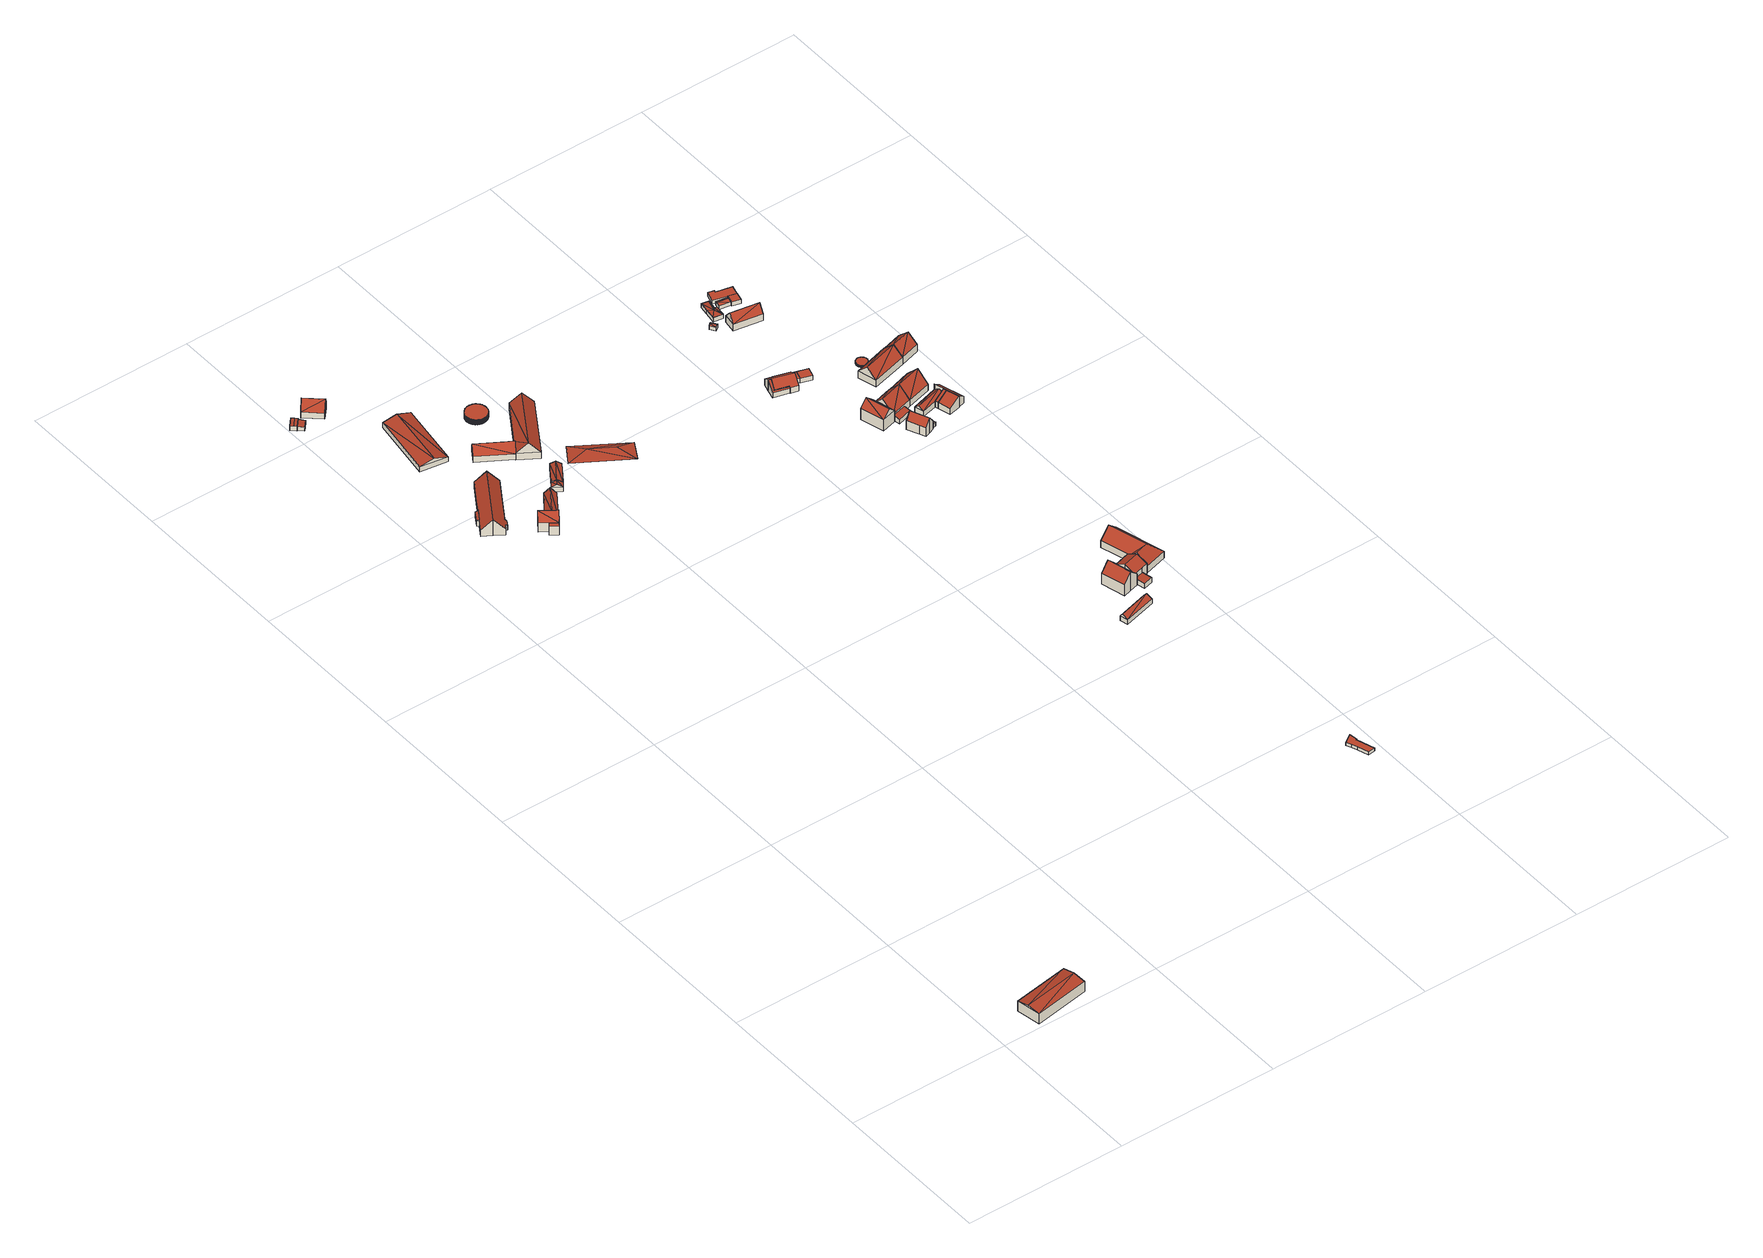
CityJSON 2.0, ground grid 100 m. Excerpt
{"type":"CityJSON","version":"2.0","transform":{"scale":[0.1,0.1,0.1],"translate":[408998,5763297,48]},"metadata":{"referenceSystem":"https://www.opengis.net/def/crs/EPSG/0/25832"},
"CityObjects":{
"building1":{"type":"Building","attributes":{"Gemeindeschluessel":"05515000","Geometrietyp2DReferenz":"3000","function":"31001_2000","roofType":"3100","measuredHeight":8.34},"address":[{"country":"Germany","locality":"Münster","thoroughfareNumber":"18","thoroughfareName":"Hessenweg"}],"geometry":[{"type":"Solid","lod":"2","boundaries":[[[[0,1,2,3]],[[4,5,1,0]],[[6,7,5,4]],[[3,2,7,6]],[[0,8,4]],[[6,9,3]],[[0,3,9]],[[9,8,0]],[[8,9,6]],[[6,4,8]],[[1,5,7,2]]]],"semantics":{"surfaces":[{"type":"WallSurface"},{"type":"RoofSurface"},{"type":"GroundSurface"}],"values":[[0,0,0,0,0,0,1,1,1,1,2]]}}]},
"building2":{"type":"Building","attributes":{"Gemeindeschluessel":"05515000","Geometrietyp2DReferenz":"3000","function":"31001_2460","roofType":"3100","measuredHeight":3.26},"geometry":[{"type":"Solid","lod":"2","boundaries":[[[[10,11,12,13]],[[14,15,11,10]],[[16,17,15,14]],[[13,12,17,16]],[[10,18,14]],[[16,19,13]],[[13,19,18,10]],[[14,18,19,16]],[[11,15,17,12]]]],"semantics":{"surfaces":[{"type":"WallSurface"},{"type":"RoofSurface"},{"type":"GroundSurface"}],"values":[[0,0,0,0,0,0,1,1,2]]}}]},
"building3":{"type":"Building","attributes":{"Gemeindeschluessel":"05515000","Geometrietyp2DReferenz":"3000","function":"51009_1610","roofType":"2100","measuredHeight":2.88},"geometry":[{"type":"Solid","lod":"2","boundaries":[[[[20,21,22,23]],[[24,25,21,20]],[[26,27,25,24]],[[23,22,27,26]],[[24,20,23,26]],[[21,25,27,22]]]],"semantics":{"surfaces":[{"type":"WallSurface"},{"type":"RoofSurface"},{"type":"GroundSurface"}],"values":[[0,0,0,0,1,2]]}}]},
"building4":{"type":"Building","attributes":{"Gemeindeschluessel":"05515000","Geometrietyp2DReferenz":"3000","function":"31001_1000"},"address":[{"country":"Germany","locality":"Münster","thoroughfareNumber":"43","thoroughfareName":"Overeskenhoek"}],"children":["building4-1","building4-2"]},
"building4-1":{"type":"BuildingPart","attributes":{"roofType":"2100","measuredHeight":4.14},"parents":["building4"],"geometry":[{"type":"Solid","lod":"2","boundaries":[[[[28,29,30,31,32]],[[33,34,29,28]],[[35,36,34,33]],[[37,36,35]],[[33,28,32,35]],[[30,29,34,36]],[[37,35,32,31]],[[30,36,37,31]]]],"semantics":{"surfaces":[{"type":"WallSurface"},{"type":"RoofSurface"},{"type":"GroundSurface"},{"type":"ClosureSurface"}],"values":[[0,0,0,0,1,2,0,3]]}}]},
"building4-2":{"type":"BuildingPart","attributes":{"roofType":"3100","measuredHeight":10.76},"parents":["building4"],"geometry":[{"type":"Solid","lod":"2","boundaries":[[[[38,39,40,41]],[[42,43,39,38]],[[44,45,43,42]],[[46,47,45,44]],[[48,49,47,46]],[[50,51,49,48]],[[52,53,51,50]],[[31,30,53,52]],[[54,36,37]],[[55,56,36,54]],[[57,58,56,55]],[[59,60,58,57]],[[61,62,60,59]],[[63,64,62,61]],[[41,40,64,63]],[[57,55,54,37,31,52,50,48,59]],[[46,44,42,38,41,63,61,59,48]],[[39,43,45,47,49,51,53,30,36,56,58,60,62,64,40]],[[36,30,31,37]]]],"semantics":{"surfaces":[{"type":"WallSurface"},{"type":"RoofSurface"},{"type":"GroundSurface"},{"type":"ClosureSurface"}],"values":[[0,0,0,0,0,0,0,0,0,0,0,0,0,0,0,1,1,2,3]]}}]},
"building5":{"type":"Building","attributes":{"Gemeindeschluessel":"05515000","Geometrietyp2DReferenz":"3000","function":"31001_2460","roofType":"1000","measuredHeight":5.88},"geometry":[{"type":"Solid","lod":"2","boundaries":[[[[65,66,67,68]],[[69,70,66,65]],[[71,72,70,69]],[[68,67,72,71]],[[69,65,68,71]],[[66,70,72,67]]]],"semantics":{"surfaces":[{"type":"WallSurface"},{"type":"RoofSurface"},{"type":"GroundSurface"}],"values":[[0,0,0,0,1,2]]}}]},
"building6":{"type":"Building","attributes":{"Gemeindeschluessel":"05515000","Geometrietyp2DReferenz":"3000","function":"31001_1000","roofType":"3100","measuredHeight":10.22},"address":[{"country":"Germany","locality":"Münster","thoroughfareNumber":"55","thoroughfareName":"Overeskenhoek"}],"geometry":[{"type":"Solid","lod":"2","boundaries":[[[[73,74,75,76]],[[77,78,74,73]],[[79,80,78,77]],[[76,75,80,79]],[[73,81,77]],[[79,82,76]],[[82,81,73]],[[73,76,82]],[[81,82,79]],[[79,77,81]],[[74,78,80,75]]]],"semantics":{"surfaces":[{"type":"WallSurface"},{"type":"RoofSurface"},{"type":"GroundSurface"}],"values":[[0,0,0,0,0,0,1,1,1,1,2]]}}]},
"building7":{"type":"Building","attributes":{"Gemeindeschluessel":"05515000","Geometrietyp2DReferenz":"3000","function":"31001_1000"},"address":[{"country":"Germany","locality":"Münster","thoroughfareNumber":"43a","thoroughfareName":"Overeskenhoek"},{"country":"Germany","locality":"Münster","thoroughfareNumber":"43b","thoroughfareName":"Overeskenhoek"}],"children":["building7-1","building7-2"]},
"building7-1":{"type":"BuildingPart","attributes":{"roofType":"3100","measuredHeight":6.66},"parents":["building7"],"geometry":[{"type":"Solid","lod":"2","boundaries":[[[[83,84,85,86]],[[87,88,84,83]],[[89,90,88,87]],[[83,91,87]],[[92,91,83]],[[83,86,93,92]],[[89,87,91]],[[91,92,94,89]],[[84,88,90,85]],[[90,89,86,85]],[[92,93,94]],[[94,93,86,89]]]],"semantics":{"surfaces":[{"type":"WallSurface"},{"type":"RoofSurface"},{"type":"GroundSurface"},{"type":"ClosureSurface"}],"values":[[0,0,0,0,1,1,1,1,2,3,0,3]]}}]},
"building7-2":{"type":"BuildingPart","attributes":{"roofType":"3100","measuredHeight":10.66},"parents":["building7"],"geometry":[{"type":"Solid","lod":"2","boundaries":[[[[95,96,90,89,97]],[[98,66,96,95]],[[99,67,66,98]],[[100,101,67,99]],[[102,103,101,100]],[[104,86,85,103,102]],[[105,97,94,93,104,102]],[[102,106,105]],[[95,105,106]],[[100,99,98,95,106]],[[105,95,97]],[[102,100,106]],[[90,96,66,67,101,103,85]],[[94,97,89]],[[104,93,86]],[[90,85,86,89]],[[86,93,94,89]]]],"semantics":{"surfaces":[{"type":"WallSurface"},{"type":"RoofSurface"},{"type":"GroundSurface"},{"type":"ClosureSurface"}],"values":[[0,0,0,0,0,0,1,1,1,1,0,0,2,0,0,3,3]]}}]},
"building8":{"type":"Building","attributes":{"Gemeindeschluessel":"05515000","Geometrietyp2DReferenz":"3000","function":"31001_2700","roofType":"3100","measuredHeight":5.58},"geometry":[{"type":"Solid","lod":"2","boundaries":[[[[107,108,109,110]],[[111,112,108,107]],[[113,114,112,111]],[[110,109,114,113]],[[107,115,111]],[[113,116,110]],[[116,115,107]],[[107,110,116]],[[113,111,115]],[[115,116,113]],[[108,112,114,109]]]],"semantics":{"surfaces":[{"type":"WallSurface"},{"type":"RoofSurface"},{"type":"GroundSurface"}],"values":[[0,0,0,0,0,0,1,1,1,1,2]]}}]},
"building9":{"type":"Building","attributes":{"Gemeindeschluessel":"05515000","Geometrietyp2DReferenz":"3000","function":"31001_2000","roofType":"3100","measuredHeight":4.91},"geometry":[{"type":"Solid","lod":"2","boundaries":[[[[117,118,119,120]],[[121,122,118,117]],[[123,124,122,121]],[[120,119,124,123]],[[117,125,121]],[[123,126,120]],[[117,120,126]],[[126,125,117]],[[125,126,123]],[[123,121,125]],[[118,122,124,119]]]],"semantics":{"surfaces":[{"type":"WallSurface"},{"type":"RoofSurface"},{"type":"GroundSurface"}],"values":[[0,0,0,0,0,0,1,1,1,1,2]]}}]},
"building10":{"type":"Building","attributes":{"Gemeindeschluessel":"05515000","Geometrietyp2DReferenz":"3000","function":"31001_2700","roofType":"3100","measuredHeight":8.79},"geometry":[{"type":"Solid","lod":"2","boundaries":[[[[127,128,129,130]],[[131,132,128,127]],[[133,134,132,131]],[[130,129,134,133]],[[127,135,131]],[[133,136,130]],[[130,136,135]],[[135,127,130]],[[136,133,131]],[[131,135,136]],[[128,132,134,129]]]],"semantics":{"surfaces":[{"type":"WallSurface"},{"type":"RoofSurface"},{"type":"GroundSurface"}],"values":[[0,0,0,0,0,0,1,1,1,1,2]]}}]},
"building11":{"type":"Building","attributes":{"Gemeindeschluessel":"05515000","Geometrietyp2DReferenz":"3000","function":"51009_1610","roofType":"3100","measuredHeight":4.88},"geometry":[{"type":"Solid","lod":"2","boundaries":[[[[137,138,124,123]],[[139,140,138,137]],[[120,119,140,139]],[[123,124,119,120]],[[137,141,139]],[[120,126,123]],[[126,141,137]],[[137,123,126]],[[120,139,141]],[[141,126,120]],[[138,140,119,124]]]],"semantics":{"surfaces":[{"type":"WallSurface"},{"type":"RoofSurface"},{"type":"GroundSurface"}],"values":[[0,0,0,0,0,0,1,1,1,1,2]]}}]},
"building12":{"type":"Building","attributes":{"Gemeindeschluessel":"05515000","Geometrietyp2DReferenz":"3000","function":"51003_1201","roofType":"1000","measuredHeight":3.4},"geometry":[{"type":"Solid","lod":"2","boundaries":[[[[142,143,144,145]],[[146,147,143,142]],[[148,149,147,146]],[[150,151,149,148]],[[152,153,151,150]],[[154,155,153,152]],[[156,157,155,154]],[[158,159,157,156]],[[160,161,159,158]],[[162,163,161,160]],[[164,165,163,162]],[[166,167,165,164]],[[168,169,167,166]],[[170,171,169,168]],[[172,173,171,170]],[[174,175,173,172]],[[176,177,175,174]],[[178,179,177,176]],[[180,181,179,178]],[[182,183,181,180]],[[184,185,183,182]],[[186,187,185,184]],[[188,189,187,186]],[[190,191,189,188]],[[192,193,191,190]],[[194,195,193,192]],[[196,197,195,194]],[[198,199,197,196]],[[200,201,199,198]],[[202,203,201,200]],[[204,205,203,202]],[[206,207,205,204]],[[208,209,207,206]],[[210,211,209,208]],[[212,213,211,210]],[[214,215,213,212]],[[216,217,215,214]],[[218,219,217,216]],[[220,221,219,218]],[[222,223,221,220]],[[224,225,223,222]],[[226,227,225,224]],[[228,229,227,226]],[[230,231,229,228]],[[232,233,231,230]],[[234,235,233,232]],[[236,237,235,234]],[[238,239,237,236]],[[240,241,239,238]],[[242,243,241,240]],[[244,245,243,242]],[[246,247,245,244]],[[248,249,247,246]],[[250,251,249,248]],[[252,253,251,250]],[[254,255,253,252]],[[256,257,255,254]],[[258,259,257,256]],[[260,261,259,258]],[[262,263,261,260]],[[264,265,263,262]],[[266,267,265,264]],[[268,269,267,266]],[[270,271,269,268]],[[272,273,271,270]],[[274,275,273,272]],[[276,277,275,274]],[[278,279,277,276]],[[280,281,279,278]],[[282,283,281,280]],[[284,285,283,282]],[[286,287,285,284]],[[288,289,287,286]],[[290,291,289,288]],[[292,293,291,290]],[[294,295,293,292]],[[296,297,295,294]],[[298,299,297,296]],[[300,301,299,298]],[[145,144,301,300]],[[298,296,294,292,290,288,286,284,282,280,278,276,274,272,270,268,266,264,262,260,258,256,254,252,250,248,246,244,242,240,238,236,234,232,230,228,226,224,222,220,218,216,214,212,210,208,206,204,202,200,198,196,194,192,190,188,186,184,182,180,178,176,174,172,170,168,166,164,162,160,158,156,154,152,150,148,146,142,145,300]],[[143,147,149,151,153,155,157,159,161,163,165,167,169,171,173,175,177,179,181,183,185,187,189,191,193,195,197,199,201,203,205,207,209,211,213,215,217,219,221,223,225,227,229,231,233,235,237,239,241,243,245,247,249,251,253,255,257,259,261,263,265,267,269,271,273,275,277,279,281,283,285,287,289,291,293,295,297,299,301,144]]]],"semantics":{"surfaces":[{"type":"WallSurface"},{"type":"RoofSurface"},{"type":"GroundSurface"}],"values":[[0,0,0,0,0,0,0,0,0,0,0,0,0,0,0,0,0,0,0,0,0,0,0,0,0,0,0,0,0,0,0,0,0,0,0,0,0,0,0,0,0,0,0,0,0,0,0,0,0,0,0,0,0,0,0,0,0,0,0,0,0,0,0,0,0,0,0,0,0,0,0,0,0,0,0,0,0,0,0,0,1,2]]}}]},
"building13":{"type":"Building","attributes":{"Gemeindeschluessel":"05515000","Geometrietyp2DReferenz":"3000","function":"31001_2700","roofType":"5000","measuredHeight":11.11},"geometry":[{"type":"Solid","lod":"2","boundaries":[[[[302,303,304,305]],[[306,307,303,302]],[[308,309,307,306]],[[310,311,309,308]],[[305,304,311,310]],[[308,312,313,310]],[[313,312,306]],[[313,306,302]],[[302,305,313]],[[306,312,308]],[[310,313,305]],[[303,307,309,311,304]]]],"semantics":{"surfaces":[{"type":"WallSurface"},{"type":"RoofSurface"},{"type":"GroundSurface"}],"values":[[0,0,0,0,0,1,1,1,1,0,0,2]]}}]},
"building14":{"type":"Building","attributes":{"Gemeindeschluessel":"05515000","Geometrietyp2DReferenz":"3000","function":"51003_1201","roofType":"3200","measuredHeight":1.59},"geometry":[{"type":"Solid","lod":"2","boundaries":[[[[314,315,316,317]],[[318,319,315,314]],[[320,321,319,318]],[[317,316,321,320]],[[314,322,318]],[[320,323,317]],[[323,322,314]],[[314,317,323]],[[318,322,323]],[[323,320,318]],[[315,319,321,316]]]],"semantics":{"surfaces":[{"type":"WallSurface"},{"type":"RoofSurface"},{"type":"GroundSurface"}],"values":[[0,0,0,0,1,1,1,1,1,1,2]]}}]},
"building15":{"type":"Building","attributes":{"Gemeindeschluessel":"05515000","Geometrietyp2DReferenz":"3000","function":"31001_1310","roofType":"1000","measuredHeight":2.1},"geometry":[{"type":"Solid","lod":"2","boundaries":[[[[324,325,326,327]],[[328,329,325,324]],[[330,331,329,328]],[[332,333,331,330]],[[334,335,333,332]],[[336,337,335,334]],[[338,339,337,336]],[[327,326,339,338]],[[336,334,332,330,328,324,327,338]],[[325,329,331,333,335,337,339,326]]]],"semantics":{"surfaces":[{"type":"WallSurface"},{"type":"RoofSurface"},{"type":"GroundSurface"}],"values":[[0,0,0,0,0,0,0,0,1,2]]}}]},
"building16":{"type":"Building","attributes":{"Gemeindeschluessel":"05515000","Geometrietyp2DReferenz":"3000","function":"31001_2700","roofType":"3100","measuredHeight":5.01},"geometry":[{"type":"Solid","lod":"2","boundaries":[[[[340,341,342,343]],[[344,345,341,340]],[[346,347,345,344]],[[343,342,347,346]],[[340,348,344]],[[346,349,343]],[[349,348,340]],[[340,343,349]],[[346,344,348]],[[348,349,346]],[[341,345,347,342]]]],"semantics":{"surfaces":[{"type":"WallSurface"},{"type":"RoofSurface"},{"type":"GroundSurface"}],"values":[[0,0,0,0,0,0,1,1,1,1,2]]}}]},
"building17":{"type":"Building","attributes":{"name":"Bußmann","Gemeindeschluessel":"05515000","Geometrietyp2DReferenz":"3000","function":"31001_1100"},"address":[{"country":"Germany","locality":"Münster","thoroughfareNumber":"529","thoroughfareName":"Schifffahrter Damm"}],"children":["building17-1","building17-2"]},
"building17-1":{"type":"BuildingPart","attributes":{"roofType":"3100","measuredHeight":10.24},"parents":["building17"],"geometry":[{"type":"Solid","lod":"2","boundaries":[[[[350,351,352,353]],[[354,355,351,350]],[[356,357,355,354]],[[358,359,357,356]],[[353,352,360,361]],[[362,358,356,354,350,363]],[[353,361,364,363,350]],[[351,355,357,359,365,360,352]],[[362,363,366]],[[359,358,362,366,365]],[[366,363,364]],[[366,364,361,360,365]]]],"semantics":{"surfaces":[{"type":"WallSurface"},{"type":"RoofSurface"},{"type":"GroundSurface"},{"type":"ClosureSurface"}],"values":[[0,0,0,0,0,1,1,2,0,3,0,3]]}}]},
"building17-2":{"type":"BuildingPart","attributes":{"roofType":"3100","measuredHeight":12.91},"parents":["building17"],"geometry":[{"type":"Solid","lod":"2","boundaries":[[[[359,358,367]],[[368,369,359,367]],[[370,371,369,368]],[[372,373,371,370]],[[374,375,373,372]],[[376,377,375,374]],[[378,379,377,376]],[[380,360,379,378]],[[361,360,380]],[[374,372,370,376]],[[368,367,362,366,364,380,378,376,370]],[[365,359,369,371,373,375,377,379,360]],[[361,380,364]],[[362,367,358]],[[365,366,362,358,359]],[[360,361,364,366,365]]]],"semantics":{"surfaces":[{"type":"WallSurface"},{"type":"RoofSurface"},{"type":"GroundSurface"},{"type":"ClosureSurface"}],"values":[[0,0,0,0,0,0,0,0,0,1,1,2,0,0,3,3]]}}]},
"building18":{"type":"Building","attributes":{"Gemeindeschluessel":"05515000","Geometrietyp2DReferenz":"3000","function":"51009_1610","roofType":"2100","measuredHeight":3.83},"geometry":[{"type":"Solid","lod":"2","boundaries":[[[[381,382,383,384]],[[385,386,382,381]],[[387,388,386,385]],[[389,390,388,387]],[[384,383,390,389]],[[387,385,381,384,389]],[[382,386,388,390,383]]]],"semantics":{"surfaces":[{"type":"WallSurface"},{"type":"RoofSurface"},{"type":"GroundSurface"}],"values":[[0,0,0,0,0,1,2]]}}]},
"building19":{"type":"Building","attributes":{"Gemeindeschluessel":"05515000","Geometrietyp2DReferenz":"3000","function":"51009_1610","roofType":"2100","measuredHeight":7.76},"geometry":[{"type":"Solid","lod":"2","boundaries":[[[[391,392,393,394]],[[395,396,392,391]],[[397,398,396,395]],[[399,400,398,397]],[[401,402,400,399]],[[394,393,402,401]],[[399,397,395,391,394,401]],[[392,396,398,400,402,393]]]],"semantics":{"surfaces":[{"type":"WallSurface"},{"type":"RoofSurface"},{"type":"GroundSurface"}],"values":[[0,0,0,0,0,0,1,2]]}}]},
"building20":{"type":"Building","attributes":{"Gemeindeschluessel":"05515000","Geometrietyp2DReferenz":"3000","function":"31001_1000","roofType":"3100","measuredHeight":7.79},"address":[{"country":"Germany","locality":"Münster","thoroughfareNumber":"31","thoroughfareName":"Overeskenhoek"}],"geometry":[{"type":"Solid","lod":"2","boundaries":[[[[403,404,405,406]],[[407,408,404,403]],[[409,410,408,407]],[[411,412,410,409]],[[413,414,412,411]],[[415,416,414,413]],[[417,418,416,415]],[[419,420,418,417]],[[421,422,420,419]],[[423,424,422,421]],[[406,405,424,423]],[[417,415,413,411,409,419]],[[407,403,406,423,421,419,409]],[[404,408,410,412,414,416,418,420,422,424,405]]]],"semantics":{"surfaces":[{"type":"WallSurface"},{"type":"RoofSurface"},{"type":"GroundSurface"}],"values":[[0,0,0,0,0,0,0,0,0,0,0,1,1,2]]}}]},
"building21":{"type":"Building","attributes":{"Gemeindeschluessel":"05515000","Geometrietyp2DReferenz":"3000","function":"31001_2700","roofType":"5000","measuredHeight":11.13},"geometry":[{"type":"Solid","lod":"2","boundaries":[[[[425,426,427,428]],[[429,430,426,425]],[[431,432,430,429]],[[433,434,432,431]],[[435,436,434,433]],[[428,427,436,435]],[[437,438,435,433,439]],[[439,433,431,440]],[[431,429,440]],[[439,440,429,425,437]],[[437,425,428,438]],[[428,435,438]],[[426,430,432,434,436,427]]]],"semantics":{"surfaces":[{"type":"WallSurface"},{"type":"RoofSurface"},{"type":"GroundSurface"}],"values":[[0,0,0,0,0,0,1,1,0,1,1,0,2]]}}]},
"building22":{"type":"Building","attributes":{"Gemeindeschluessel":"05515000","Geometrietyp2DReferenz":"3000","function":"51009_1610","roofType":"1000","measuredHeight":3.04},"geometry":[{"type":"Solid","lod":"2","boundaries":[[[[441,420,442,443]],[[444,445,420,441]],[[446,447,445,444]],[[443,442,447,446]],[[444,441,443,446]],[[420,445,447,442]]]],"semantics":{"surfaces":[{"type":"WallSurface"},{"type":"RoofSurface"},{"type":"GroundSurface"}],"values":[[0,0,0,0,1,2]]}}]},
"building23":{"type":"Building","attributes":{"Gemeindeschluessel":"05515000","Geometrietyp2DReferenz":"3000","function":"31001_2460","roofType":"1000","measuredHeight":3.02},"geometry":[{"type":"Solid","lod":"2","boundaries":[[[[448,449,450,451]],[[446,447,449,448]],[[452,453,447,446]],[[451,450,453,452]],[[446,448,451,452]],[[449,447,453,450]]]],"semantics":{"surfaces":[{"type":"WallSurface"},{"type":"RoofSurface"},{"type":"GroundSurface"}],"values":[[0,0,0,0,1,2]]}}]},
"building24":{"type":"Building","attributes":{"Gemeindeschluessel":"05515000","Geometrietyp2DReferenz":"3000","function":"31001_1000"},"address":[{"country":"Germany","locality":"Münster","thoroughfareNumber":"27","thoroughfareName":"Overeskenhoek"}],"children":["building24-1","building24-2"]},
"building24-1":{"type":"BuildingPart","attributes":{"roofType":"3100","measuredHeight":11.74},"parents":["building24"],"geometry":[{"type":"Solid","lod":"2","boundaries":[[[[454,455,456,457]],[[458,459,460,455,454]],[[461,462,463,464,465]],[[466,467,462,461]],[[457,456,467,466]],[[468,469,466]],[[469,457,466]],[[461,465,470,471,458,454,468]],[[469,468,454]],[[468,466,461]],[[469,454,457]],[[455,460,463,462,467,456]],[[470,465,464]],[[458,471,459]],[[463,460,459,464]],[[459,471,470,464]]]],"semantics":{"surfaces":[{"type":"WallSurface"},{"type":"RoofSurface"},{"type":"GroundSurface"},{"type":"ClosureSurface"}],"values":[[0,0,0,0,0,1,1,1,1,0,0,2,0,0,3,3]]}}]},
"building24-2":{"type":"BuildingPart","attributes":{"roofType":"3100","measuredHeight":11.62},"parents":["building24"],"geometry":[{"type":"Solid","lod":"2","boundaries":[[[[464,463,472,473]],[[474,475,460,459]],[[473,472,475,474]],[[474,476,473]],[[476,477,470,464]],[[464,473,476]],[[477,476,474]],[[474,459,471,477]],[[463,460,475,472]],[[463,464,459,460]],[[471,470,477]],[[471,459,464,470]]]],"semantics":{"surfaces":[{"type":"WallSurface"},{"type":"RoofSurface"},{"type":"GroundSurface"},{"type":"ClosureSurface"}],"values":[[0,0,0,0,1,1,1,1,2,3,0,3]]}}]},
"building25":{"type":"Building","attributes":{"Gemeindeschluessel":"05515000","Geometrietyp2DReferenz":"3000","function":"31001_2700","roofType":"3100","measuredHeight":3.28},"geometry":[{"type":"Solid","lod":"2","boundaries":[[[[478,479,480,481]],[[482,483,479,478]],[[484,485,483,482]],[[481,480,485,484]],[[478,486,482]],[[484,487,481]],[[481,487,486]],[[486,478,481]],[[487,484,482]],[[482,486,487]],[[479,483,485,480]]]],"semantics":{"surfaces":[{"type":"WallSurface"},{"type":"RoofSurface"},{"type":"GroundSurface"}],"values":[[0,0,0,0,0,0,1,1,1,1,2]]}}]},
"building26":{"type":"Building","attributes":{"Gemeindeschluessel":"05515000","Geometrietyp2DReferenz":"3000","function":"51009_1610","roofType":"2100","measuredHeight":3.88},"geometry":[{"type":"Solid","lod":"2","boundaries":[[[[488,489,490,491]],[[492,493,489,488]],[[494,495,493,492]],[[496,497,495,494]],[[491,490,497,496]],[[494,492,488,491,496]],[[489,493,495,497,490]]]],"semantics":{"surfaces":[{"type":"WallSurface"},{"type":"RoofSurface"},{"type":"GroundSurface"}],"values":[[0,0,0,0,0,1,2]]}}]},
"building27":{"type":"Building","attributes":{"Gemeindeschluessel":"05515000","Geometrietyp2DReferenz":"3000","function":"31001_1000"},"address":[{"country":"Germany","locality":"Münster","thoroughfareNumber":"25","thoroughfareName":"Overeskenhoek"}],"children":["building27-1","building27-2"]},
"building27-1":{"type":"BuildingPart","attributes":{"roofType":"3100","measuredHeight":10.48},"parents":["building27"],"geometry":[{"type":"Solid","lod":"2","boundaries":[[[[498,499,500,501]],[[502,503,499,498]],[[504,505,503,502]],[[506,507,508,505,504]],[[509,510,511,512,513]],[[514,515,510,509]],[[501,500,515,514]],[[513,506,504,502,509]],[[498,501,514,509,502]],[[499,503,505,508,511,510,515,500]],[[512,507,506,513]],[[511,508,507,512]]]],"semantics":{"surfaces":[{"type":"WallSurface"},{"type":"RoofSurface"},{"type":"GroundSurface"},{"type":"ClosureSurface"}],"values":[[0,0,0,0,0,0,0,1,1,2,0,3]]}}]},
"building27-2":{"type":"BuildingPart","attributes":{"roofType":"3100","measuredHeight":3.29},"parents":["building27"],"geometry":[{"type":"Solid","lod":"2","boundaries":[[[[516,517,518,519]],[[520,521,517,516]],[[522,523,521,520]],[[524,525,523,522]],[[526,527,525,524]],[[512,511,527,526]],[[519,518,508,507]],[[524,522,520,516,519,526]],[[507,512,526,519]],[[517,521,523,525,527,511,508,518]],[[511,512,507,508]]]],"semantics":{"surfaces":[{"type":"WallSurface"},{"type":"RoofSurface"},{"type":"GroundSurface"},{"type":"ClosureSurface"}],"values":[[0,0,0,0,0,0,0,1,1,2,3]]}}]},
"building28":{"type":"Building","attributes":{"Gemeindeschluessel":"05515000","Geometrietyp2DReferenz":"3000","function":"31001_2460","roofType":"5000","measuredHeight":3.75},"geometry":[{"type":"Solid","lod":"2","boundaries":[[[[528,529,530,531]],[[532,533,529,528]],[[534,535,533,532]],[[536,537,535,534]],[[538,539,537,536]],[[540,541,539,538]],[[542,543,541,540]],[[531,530,543,542]],[[544,545,536]],[[536,534,544]],[[544,538,545]],[[546,540,538]],[[538,544,546]],[[542,546,544]],[[542,544,547]],[[547,531,542]],[[532,528,534]],[[544,534,528]],[[528,547,544]],[[536,545,538]],[[531,547,528]],[[540,546,542]],[[529,533,535,537,539,541,543,530]]]],"semantics":{"surfaces":[{"type":"WallSurface"},{"type":"RoofSurface"},{"type":"GroundSurface"}],"values":[[0,0,0,0,0,0,0,0,1,1,1,1,1,1,1,1,1,1,1,0,0,0,2]]}}]},
"building29":{"type":"Building","attributes":{"Gemeindeschluessel":"05515000","Geometrietyp2DReferenz":"3000","function":"31001_1000","roofType":"3100","measuredHeight":9.45},"address":[{"country":"Germany","locality":"Münster","thoroughfareNumber":"30","thoroughfareName":"Overeskenhoek"}],"geometry":[{"type":"Solid","lod":"2","boundaries":[[[[548,549,550,551]],[[552,553,549,548]],[[554,555,553,552]],[[551,550,555,554]],[[548,556,552]],[[554,557,551]],[[557,556,548]],[[548,551,557]],[[556,557,554]],[[554,552,556]],[[549,553,555,550]]]],"semantics":{"surfaces":[{"type":"WallSurface"},{"type":"RoofSurface"},{"type":"GroundSurface"}],"values":[[0,0,0,0,0,0,1,1,1,1,2]]}}]},
"building30":{"type":"Building","attributes":{"Gemeindeschluessel":"05515000","Geometrietyp2DReferenz":"3000","function":"31001_1310","roofType":"3100","measuredHeight":3.37},"geometry":[{"type":"Solid","lod":"2","boundaries":[[[[558,559,560,561]],[[562,563,559,558]],[[564,565,563,562]],[[561,560,565,564]],[[558,566,562]],[[564,567,561]],[[566,558,561]],[[561,567,566]],[[562,566,567]],[[567,564,562]],[[559,563,565,560]]]],"semantics":{"surfaces":[{"type":"WallSurface"},{"type":"RoofSurface"},{"type":"GroundSurface"}],"values":[[0,0,0,0,0,0,1,1,1,1,2]]}}]},
"building31":{"type":"Building","attributes":{"Gemeindeschluessel":"05515000","Geometrietyp2DReferenz":"3000","function":"31001_2700"},"children":["building31-1","building31-2"]},
"building31-1":{"type":"BuildingPart","attributes":{"roofType":"2100","measuredHeight":7.39},"parents":["building31"],"geometry":[{"type":"Solid","lod":"2","boundaries":[[[[568,569,570,571]],[[572,573,574,569,568]],[[571,570,575,576,577]],[[572,568,571,577]],[[569,574,575,570]],[[573,572,577,576]],[[575,574,573,576]]]],"semantics":{"surfaces":[{"type":"WallSurface"},{"type":"RoofSurface"},{"type":"GroundSurface"},{"type":"ClosureSurface"}],"values":[[0,0,0,1,2,0,3]]}}]},
"building31-2":{"type":"BuildingPart","attributes":{"roofType":"3100","measuredHeight":5.93},"parents":["building31"],"geometry":[{"type":"Solid","lod":"2","boundaries":[[[[576,575,578,579]],[[580,581,574,573]],[[582,583,581,580]],[[579,578,583,582]],[[584,585,579]],[[579,582,584]],[[580,573,576,585]],[[585,584,580]],[[584,582,580]],[[585,576,579]],[[575,574,581,583,578]],[[575,576,573,574]]]],"semantics":{"surfaces":[{"type":"WallSurface"},{"type":"RoofSurface"},{"type":"GroundSurface"},{"type":"ClosureSurface"}],"values":[[0,0,0,0,1,1,1,1,0,0,2,3]]}}]},
"building32":{"type":"Building","attributes":{"Gemeindeschluessel":"05515000","Geometrietyp2DReferenz":"3000","function":"31001_2700","roofType":"3100","measuredHeight":11.52},"geometry":[{"type":"Solid","lod":"2","boundaries":[[[[586,587,588,589]],[[590,591,587,586]],[[592,593,591,590]],[[589,588,593,592]],[[586,594,590]],[[592,476,589]],[[476,594,586]],[[586,589,476]],[[594,476,592]],[[592,590,594]],[[587,591,593,588]]]],"semantics":{"surfaces":[{"type":"WallSurface"},{"type":"RoofSurface"},{"type":"GroundSurface"}],"values":[[0,0,0,0,0,0,1,1,1,1,2]]}}]},
"building33":{"type":"Building","attributes":{"Gemeindeschluessel":"05515000","Geometrietyp2DReferenz":"3000","function":"51009_1610","roofType":"2100","measuredHeight":7.67},"geometry":[{"type":"Solid","lod":"2","boundaries":[[[[595,596,597,598]],[[568,599,596,595]],[[600,601,599,568]],[[598,597,601,600]],[[568,595,598,600]],[[596,599,601,597]]]],"semantics":{"surfaces":[{"type":"WallSurface"},{"type":"RoofSurface"},{"type":"GroundSurface"}],"values":[[0,0,0,0,1,2]]}}]},
"building34":{"type":"Building","attributes":{"Gemeindeschluessel":"05515000","Geometrietyp2DReferenz":"3000","function":"51009_1610"},"children":["building34-1","building34-2"]},
"building34-1":{"type":"BuildingPart","attributes":{"roofType":"1000","measuredHeight":2.4},"parents":["building34"],"geometry":[{"type":"Solid","lod":"2","boundaries":[[[[602,603,604,605]],[[606,607,603,602]],[[608,609,607,606]],[[610,611,609,608]],[[612,613,611,610]],[[614,615,613,612]],[[610,608,606,602,605,614,612]],[[604,603,607,609,611,613,615]],[[615,614,605,604]]]],"semantics":{"surfaces":[{"type":"WallSurface"},{"type":"RoofSurface"},{"type":"GroundSurface"},{"type":"ClosureSurface"}],"values":[[0,0,0,0,0,0,1,2,3]]}}]},
"building34-2":{"type":"BuildingPart","attributes":{"roofType":"1000","measuredHeight":2.66},"parents":["building34"],"geometry":[{"type":"Solid","lod":"2","boundaries":[[[[616,617,615,614,618]],[[619,620,617,616]],[[621,605,604,620,619]],[[619,616,618,621]],[[617,620,604,615]],[[605,621,618,614]],[[615,604,605,614]]]],"semantics":{"surfaces":[{"type":"WallSurface"},{"type":"RoofSurface"},{"type":"GroundSurface"},{"type":"ClosureSurface"}],"values":[[0,0,0,1,2,0,3]]}}]},
"building35":{"type":"Building","attributes":{"Gemeindeschluessel":"05515000","Geometrietyp2DReferenz":"3000","function":"51003_1201","roofType":"1000","measuredHeight":1.19},"geometry":[{"type":"Solid","lod":"2","boundaries":[[[[622,623,624,625]],[[626,627,623,622]],[[628,629,627,626]],[[630,631,629,628]],[[632,633,631,630]],[[634,635,633,632]],[[636,637,635,634]],[[638,639,637,636]],[[640,641,639,638]],[[642,643,641,640]],[[644,645,643,642]],[[646,647,645,644]],[[648,649,647,646]],[[650,651,649,648]],[[652,653,651,650]],[[654,655,653,652]],[[656,657,655,654]],[[658,659,657,656]],[[660,661,659,658]],[[662,663,661,660]],[[664,665,663,662]],[[666,667,665,664]],[[668,669,667,666]],[[670,671,669,668]],[[672,673,671,670]],[[674,675,673,672]],[[676,677,675,674]],[[678,679,677,676]],[[680,681,679,678]],[[682,683,681,680]],[[684,685,683,682]],[[686,687,685,684]],[[688,689,687,686]],[[690,691,689,688]],[[692,693,691,690]],[[694,695,693,692]],[[696,697,695,694]],[[698,699,697,696]],[[700,701,699,698]],[[702,703,701,700]],[[704,705,703,702]],[[706,707,705,704]],[[708,709,707,706]],[[710,711,709,708]],[[712,713,711,710]],[[714,715,713,712]],[[716,717,715,714]],[[718,719,717,716]],[[720,721,719,718]],[[722,723,721,720]],[[724,725,723,722]],[[726,727,725,724]],[[728,729,727,726]],[[730,731,729,728]],[[732,733,731,730]],[[734,735,733,732]],[[736,737,735,734]],[[738,739,737,736]],[[740,741,739,738]],[[742,743,741,740]],[[744,745,743,742]],[[746,747,745,744]],[[748,749,747,746]],[[750,751,749,748]],[[752,753,751,750]],[[754,755,753,752]],[[756,757,755,754]],[[758,759,757,756]],[[760,761,759,758]],[[762,763,761,760]],[[764,765,763,762]],[[625,624,765,764]],[[762,760,758,756,754,752,750,748,746,744,742,740,738,736,734,732,730,728,726,724,722,720,718,716,714,712,710,708,706,704,702,700,698,696,694,692,690,688,686,684,682,680,678,676,674,672,670,668,666,664,662,660,658,656,654,652,650,648,646,644,642,640,638,636,634,632,630,628,626,622,625,764]],[[623,627,629,631,633,635,637,639,641,643,645,647,649,651,653,655,657,659,661,663,665,667,669,671,673,675,677,679,681,683,685,687,689,691,693,695,697,699,701,703,705,707,709,711,713,715,717,719,721,723,725,727,729,731,733,735,737,739,741,743,745,747,749,751,753,755,757,759,761,763,765,624]]]],"semantics":{"surfaces":[{"type":"WallSurface"},{"type":"RoofSurface"},{"type":"GroundSurface"}],"values":[[0,0,0,0,0,0,0,0,0,0,0,0,0,0,0,0,0,0,0,0,0,0,0,0,0,0,0,0,0,0,0,0,0,0,0,0,0,0,0,0,0,0,0,0,0,0,0,0,0,0,0,0,0,0,0,0,0,0,0,0,0,0,0,0,0,0,0,0,0,0,0,0,1,2]]}}]},
"building36":{"type":"Building","attributes":{"Gemeindeschluessel":"05515000","Geometrietyp2DReferenz":"3000","function":"31001_2700","roofType":"3100","measuredHeight":10.41},"geometry":[{"type":"Solid","lod":"2","boundaries":[[[[766,767,768,769]],[[770,771,767,766]],[[772,773,771,770]],[[769,768,773,772]],[[766,774,770]],[[772,775,769]],[[766,769,775]],[[775,774,766]],[[774,775,772]],[[772,770,774]],[[767,771,773,768]]]],"semantics":{"surfaces":[{"type":"WallSurface"},{"type":"RoofSurface"},{"type":"GroundSurface"}],"values":[[0,0,0,0,0,0,1,1,1,1,2]]}}]},
"building37":{"type":"Building","attributes":{"Gemeindeschluessel":"05515000","Geometrietyp2DReferenz":"3000","function":"51009_1610","roofType":"2100","measuredHeight":7.4},"geometry":[{"type":"Solid","lod":"2","boundaries":[[[[776,777,578,778]],[[779,780,777,776]],[[781,782,780,779]],[[571,570,782,781]],[[778,578,570,571]],[[781,779,776,778,571]],[[777,780,782,570,578]]]],"semantics":{"surfaces":[{"type":"WallSurface"},{"type":"RoofSurface"},{"type":"GroundSurface"}],"values":[[0,0,0,0,0,1,2]]}}]},
"building38":{"type":"Building","attributes":{"Gemeindeschluessel":"05515000","Geometrietyp2DReferenz":"3000","function":"31001_2700","roofType":"3100","measuredHeight":10.51},"geometry":[{"type":"Solid","lod":"2","boundaries":[[[[783,784,773,785]],[[786,787,784,783]],[[788,768,787,786]],[[785,773,768,788]],[[783,789,786]],[[788,790,785]],[[790,789,783]],[[783,785,790]],[[788,786,789]],[[789,790,788]],[[784,787,768,773]]]],"semantics":{"surfaces":[{"type":"WallSurface"},{"type":"RoofSurface"},{"type":"GroundSurface"}],"values":[[0,0,0,0,0,0,1,1,1,1,2]]}}]}
},
"vertices":[
[232,5,103],[232,5,34],[577,63,34],[577,63,103],[207,154,103],[207,154,34],[553,211,103],[553,211,34],[219,79,118],[565,137,118],
[47,6170,48],[47,6170,19],[4,6122,19],[4,6122,48],[76,6144,48],[76,6144,19],[33,6096,48],[33,6096,19],[62,6157,51],[19,6109,51],
[35,6098,47],[35,6098,18],[64,6072,18],[64,6072,41],[74,6141,47],[74,6141,18],[103,6115,41],[103,6115,18],
[317,4929,51],[317,4929,18],[329,4921,18],[329,4921,58],[329,4921,60],[357,4992,51],[357,4992,18],[369,4984,60],[369,4984,18],[369,4984,58],
[448,4840,46],[448,4840,18],[438,4846,18],[438,4846,58],[426,4806,46],[426,4806,18],[417,4812,58],[417,4812,18],[396,4780,58],[396,4780,18],[341,4816,126],[341,4816,18],[285,4851,58],[285,4851,18],[329,4920,58],[329,4920,18],[369,4984,57],[408,5045,57],[408,5045,18],[493,5179,57],[493,5179,18],[549,5143,126],[549,5143,18],[605,5107,57],[605,5107,18],[502,4947,58],[502,4947,18],
[633,4635,77],[633,4635,18],[591,4664,18],[591,4664,77],[616,4610,77],[616,4610,18],[574,4640,77],[574,4640,18],
[110,6166,59],[110,6166,18],[204,6081,18],[204,6081,59],[167,6230,59],[167,6230,18],[262,6144,59],[262,6144,18],[138,6198,120],[233,6112,120],
[732,4895,48],[732,4895,18],[628,4748,18],[628,4748,48],[789,4854,48],[789,4854,18],[685,4707,48],[685,4707,18],[760,4874,85],[656,4728,85],[651,4732,78],[662,4724,78],
[633,4634,78],[633,4634,18],[685,4707,78],[633,4635,78],[591,4664,78],[544,4697,78],[544,4697,18],[596,4770,78],[596,4770,18],[628,4748,78],[659,4671,125],[570,4734,125],
[403,5846,52],[403,5846,19],[343,5448,19],[343,5448,52],[570,5820,52],[570,5820,19],[510,5422,52],[510,5422,19],[486,5833,75],[426,5435,75],
[842,4869,50],[842,4869,19],[865,4901,19],[865,4901,50],[791,4904,50],[791,4904,19],[814,4937,50],[814,4937,19],[816,4887,68],[839,4919,68],
[609,5337,60],[609,5337,20],[798,5217,20],[798,5217,60],[659,5416,60],[659,5416,20],[849,5296,60],[849,5296,20],[634,5376,108],[823,5257,108],
[899,5057,50],[899,5057,19],[949,5020,50],[949,5020,19],[924,5039,68],
[905,5600,53],[905,5600,19],[906,5606,19],[906,5606,53],[904,5595,53],[904,5595,19],[902,5590,53],[902,5590,19],[899,5585,53],[899,5585,19],[897,5579,53],[897,5579,19],[893,5574,53],[893,5574,19],[889,5570,53],[889,5570,19],[885,5565,53],[885,5565,19],[880,5561,53],[880,5561,19],[874,5558,53],[874,5558,19],[868,5555,53],[868,5555,19],[863,5553,53],[863,5553,19],[856,5551,53],[856,5551,19],[850,5550,53],[850,5550,19],[844,5549,53],[844,5549,19],[838,5549,53],[838,5549,19],[833,5550,53],[833,5550,19],[827,5551,53],[827,5551,19],[822,5553,53],[822,5553,19],[817,5554,53],[817,5554,19],[813,5557,53],[813,5557,19],[808,5559,53],[808,5559,19],[805,5562,53],[805,5562,19],[801,5564,53],[801,5564,19],[798,5567,53],[798,5567,19],[795,5570,53],[795,5570,19],[793,5573,53],[793,5573,19],[790,5576,53],[790,5576,19],[789,5578,53],[789,5578,19],[787,5581,53],[787,5581,19],[785,5584,53],[785,5584,19],[784,5587,53],[784,5587,19],[782,5590,53],[782,5590,19],[781,5594,53],[781,5594,19],[780,5598,53],[780,5598,19],[779,5602,53],[779,5602,19],[779,5606,53],[779,5606,19],[778,5611,53],[778,5611,19],[778,5616,53],[778,5616,19],[779,5621,53],[779,5621,19],[780,5626,53],[780,5626,19],[781,5631,53],[781,5631,19],[783,5637,53],[783,5637,19],[785,5642,53],[785,5642,19],[788,5647,53],[788,5647,19],[791,5652,53],[791,5652,19],[795,5657,53],[795,5657,19],[800,5661,53],[800,5661,19],[805,5665,53],[805,5665,19],[810,5669,53],[810,5669,19],[816,5672,53],[816,5672,19],[822,5674,53],[822,5674,19],[828,5676,53],[828,5676,19],[834,5677,53],[834,5677,19],[840,5677,53],[840,5677,19],[846,5677,53],[846,5677,19],[852,5676,53],[852,5676,19],[857,5675,53],[857,5675,19],[862,5674,53],[862,5674,19],[867,5672,53],[867,5672,19],[872,5670,53],[872,5670,19],[876,5668,53],[876,5668,19],[880,5665,53],[880,5665,19],[883,5662,53],[883,5662,19],[886,5659,53],[886,5659,19],[889,5657,53],[889,5657,19],[892,5654,53],[892,5654,19],[894,5651,53],[894,5651,19],[896,5648,53],[896,5648,19],[898,5645,53],[898,5645,19],[899,5642,53],[899,5642,19],[901,5639,53],[901,5639,19],[902,5636,53],[902,5636,19],[903,5632,53],[903,5632,19],[904,5628,53],[904,5628,19],[905,5624,53],[905,5624,19],[906,5620,53],[906,5620,19],[906,5615,53],[906,5615,19],[906,5611,53],[906,5611,19],
[849,5296,64],[849,5296,19],[798,5217,19],[798,5217,64],[1012,5554,64],[1012,5554,19],[1124,5483,64],[1124,5483,19],[910,5146,64],[910,5146,19],[1069,5518,130],[855,5181,130],
[1370,4948,21],[1370,4948,20],[1068,5139,20],[1068,5139,21],[1305,4833,21],[1305,4833,20],[996,5025,21],[996,5025,20],[1267,4959,36],[1131,5044,36],
[2904,816,47],[2904,816,26],[2850,779,26],[2850,779,47],[2912,765,47],[2912,765,26],[2906,764,47],[2906,764,26],[2942,652,47],[2942,652,26],[2899,648,47],[2899,648,26],[2877,713,47],[2877,713,26],[2865,748,47],[2865,748,26],
[2725,2343,49],[2725,2343,18],[2524,2286,18],[2524,2286,49],[2740,2293,49],[2740,2293,18],[2536,2238,49],[2536,2238,18],[2730,2327,68],[2528,2270,68],
[2845,2558,121],[2845,2558,19],[2829,2620,19],[2829,2620,86],[2862,2496,86],[2862,2496,19],[2820,2484,86],[2820,2484,19],[2762,2468,86],[2762,2468,19],[2729,2591,19],[2729,2591,86],[2758,2482,94],[2745,2529,121],[2732,2577,94],[2745,2529,19],[2745,2529,94],
[2762,2468,94],[2765,2456,94],[2765,2456,19],[2713,2441,148],[2713,2441,19],[2661,2426,94],[2661,2426,19],[2621,2573,94],[2621,2573,19],[2673,2588,148],[2673,2588,19],[2725,2603,94],[2725,2603,19],[2729,2591,94],
[2820,2484,58],[2820,2484,20],[2762,2468,20],[2762,2468,58],[2837,2424,53],[2837,2424,20],[2778,2408,53],[2778,2408,20],[2765,2456,57],[2765,2456,20],
[2170,4838,105],[2170,4838,27],[2153,4781,27],[2153,4781,60],[2184,4834,105],[2184,4834,27],[2170,4787,67],[2170,4787,27],[2250,4763,67],[2250,4763,27],[2248,4754,60],[2248,4754,27],
[2170,4787,69],[2170,4787,26],[2250,4763,26],[2250,4763,69],[2184,4834,104],[2184,4834,26],[2170,4838,104],[2170,4838,26],[2184,4886,69],[2184,4886,26],[2229,4873,69],[2229,4873,26],[2232,4882,63],[2232,4882,26],[2329,4853,63],[2329,4853,26],[2313,4797,104],[2313,4797,26],[2296,4740,63],[2296,4740,26],[2248,4754,63],[2248,4754,26],
[2845,2624,68],[2845,2624,20],[2829,2620,20],[2829,2620,68],[2796,2805,68],[2796,2805,20],[2922,2840,68],[2922,2840,20],[3005,2536,68],[3005,2536,20],[2862,2496,68],[2862,2496,20],[2924,2580,130],[2845,2558,130],[2925,2581,131],[2859,2822,131],
[2313,4797,56],[2342,4789,26],[2342,4789,56],[2329,4852,56],[2329,4852,26],[2358,4844,56],[2358,4844,26],
[2341,4786,56],[2341,4786,26],[2408,4766,26],[2408,4766,56],[2425,4824,56],[2425,4824,26],
[2510,4398,95],[2510,4398,19],[2420,4373,19],[2420,4373,95],[2512,4391,95],[2512,4391,64],[2512,4391,19],[2550,4252,95],[2550,4252,19],[2548,4259,19],[2548,4259,64],[2548,4259,95],[2459,4227,95],[2459,4227,19],[2505,4240,137],[2465,4385,137],[2540,4288,95],[2520,4362,95],
[2684,4296,19],[2684,4296,64],[2649,4428,64],[2649,4428,19],[2667,4362,136],[2530,4325,136],
[2220,5410,52],[2220,5410,28],[2242,5379,28],[2242,5379,52],[2243,5426,52],[2243,5426,28],[2265,5396,52],[2265,5396,28],[2231,5418,60],[2253,5388,60],
[2637,4283,59],[2637,4283,20],[2548,4259,20],[2548,4259,59],[2648,4243,48],[2648,4243,20],[2559,4219,48],[2559,4219,20],[2550,4252,57],[2550,4252,20],
[2567,4172,71],[2567,4172,10],[2597,4102,10],[2597,4102,71],[2598,4185,115],[2598,4185,10],[2628,4197,71],[2628,4197,10],[2646,4157,71],[2646,4157,39],[2646,4157,10],[2645,4076,115],[2645,4076,10],[2675,4089,10],[2675,4089,39],[2675,4089,71],[2614,4063,71],[2614,4063,10],
[2667,4166,41],[2667,4166,10],[2660,4163,10],[2660,4163,43],[2666,4168,41],[2666,4168,10],[2673,4171,39],[2673,4171,10],[2704,4101,39],[2704,4101,10],[2689,4095,43],[2689,4095,10],
[2284,5514,53],[2284,5514,27],[2273,5446,27],[2273,5446,53],[2284,5515,53],[2284,5515,27],[2294,5575,53],[2294,5575,27],[2338,5567,53],[2338,5567,27],[2328,5508,53],[2328,5508,27],[2344,5505,53],[2344,5505,27],[2332,5436,53],[2332,5436,27],[2310,5484,65],[2331,5524,57],[2332,5436,56],[2273,5446,56],
[2312,5325,72],[2312,5325,27],[2487,5295,27],[2487,5295,72],[2325,5404,72],[2325,5404,27],[2500,5374,72],[2500,5374,27],[2319,5364,121],[2494,5335,121],
[2430,5530,54],[2430,5530,29],[2364,5541,29],[2364,5541,54],[2424,5491,54],[2424,5491,29],[2357,5502,54],[2357,5502,29],[2427,5511,63],[2361,5522,63],
[2798,4201,51],[2798,4201,12],[2869,4221,12],[2869,4221,86],[2793,4220,51],[2793,4220,48],[2793,4220,12],[2864,4240,12],[2864,4240,48],[2864,4240,86],
[2848,4298,12],[2848,4298,48],[2699,4194,48],[2699,4194,12],[2683,4252,48],[2683,4252,12],[2691,4223,71],[2856,4269,71],
[2802,4470,63],[2802,4470,20],[2649,4428,20],[2649,4428,63],[2837,4338,63],[2837,4338,20],[2684,4296,63],[2684,4296,20],[2820,4404,136],
[2820,4124,51],[2820,4124,10],[2891,4143,10],[2891,4143,87],[2798,4201,10],[2869,4221,87],[2869,4221,10],
[2358,5561,50],[2358,5561,26],[2440,5538,26],[2440,5538,50],[2377,5628,50],[2377,5628,26],[2414,5617,50],[2414,5617,26],[2411,5607,50],[2411,5607,26],[2508,5584,50],[2508,5584,26],[2492,5524,50],[2492,5524,26],
[2479,5473,53],[2479,5473,26],[2492,5524,53],[2428,5487,53],[2428,5487,26],[2440,5538,53],
[2726,4708,34],[2726,4708,22],[2727,4711,22],[2727,4711,34],[2725,4705,34],[2725,4705,22],[2724,4703,34],[2724,4703,22],[2723,4701,34],[2723,4701,22],[2722,4699,34],[2722,4699,22],[2720,4697,34],[2720,4697,22],[2718,4695,34],[2718,4695,22],[2716,4693,34],[2716,4693,22],[2713,4691,34],[2713,4691,22],[2711,4689,34],[2711,4689,22],[2707,4687,34],[2707,4687,22],[2704,4686,34],[2704,4686,22],[2702,4686,34],[2702,4686,22],[2700,4685,34],[2700,4685,22],[2697,4685,34],[2697,4685,22],[2693,4685,34],[2693,4685,22],[2690,4685,34],[2690,4685,22],[2686,4685,34],[2686,4685,22],[2684,4686,34],[2684,4686,22],[2681,4687,34],[2681,4687,22],[2679,4688,34],[2679,4688,22],[2677,4689,34],[2677,4689,22],[2674,4691,34],[2674,4691,22],[2672,4692,34],[2672,4692,22],[2670,4694,34],[2670,4694,22],[2668,4696,34],[2668,4696,22],[2666,4699,34],[2666,4699,22],[2664,4702,34],[2664,4702,22],[2663,4705,34],[2663,4705,22],[2661,4708,34],[2661,4708,22],[2661,4710,34],[2661,4710,22],[2661,4712,34],[2661,4712,22],[2660,4715,34],[2660,4715,22],[2660,4719,34],[2660,4719,22],[2660,4722,34],[2660,4722,22],[2661,4726,34],[2661,4726,22],[2661,4728,34],[2661,4728,22],[2662,4731,34],[2662,4731,22],[2663,4733,34],[2663,4733,22],[2664,4736,34],[2664,4736,22],[2666,4738,34],[2666,4738,22],[2667,4740,34],[2667,4740,22],[2669,4742,34],[2669,4742,22],[2671,4744,34],[2671,4744,22],[2674,4746,34],[2674,4746,22],[2676,4748,34],[2676,4748,22],[2680,4750,34],[2680,4750,22],[2683,4751,34],[2683,4751,22],[2685,4752,34],[2685,4752,22],[2687,4752,34],[2687,4752,22],[2691,4753,34],[2691,4753,22],[2695,4753,34],[2695,4753,22],[2698,4753,34],[2698,4753,22],[2701,4752,34],[2701,4752,22],[2704,4751,34],[2704,4751,22],[2707,4750,34],[2707,4750,22],[2709,4749,34],[2709,4749,22],[2711,4748,34],[2711,4748,22],[2713,4747,34],[2713,4747,22],[2715,4745,34],[2715,4745,22],[2717,4743,34],[2717,4743,22],[2719,4741,34],[2719,4741,22],[2721,4739,34],[2721,4739,22],[2723,4736,34],[2723,4736,22],[2725,4733,34],[2725,4733,22],[2726,4729,34],[2726,4729,22],[2727,4726,34],[2727,4726,22],[2727,4725,34],[2727,4725,22],[2728,4721,34],[2728,4721,22],[2728,4717,34],[2728,4717,22],[2728,4714,34],[2728,4714,22],
[2638,4521,70],[2638,4521,22],[2857,4581,22],[2857,4581,70],[2606,4637,70],[2606,4637,22],[2825,4697,70],[2825,4697,22],[2622,4579,126],[2841,4639,126],
[2888,4309,56],[2888,4309,12],[2848,4298,86],[2931,4154,56],[2931,4154,12],[2891,4143,86],[2891,4143,12],
[2947,4731,69],[2947,4731,22],[2825,4697,69],[2979,4615,69],[2979,4615,22],[2857,4581,69],[2963,4673,127],[2841,4639,127]
]}
